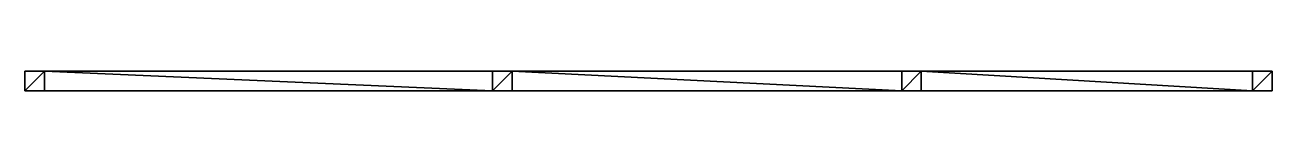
# Paper-space layout 'Layout1' of a CAD drawing. Extents: x 416.33 to 419.58, y 18.98 to 19.03.
import ezdxf

# ---------------------------------------------------------------- set-up
doc = ezdxf.new("R2010")
doc.units = 0
doc.header["$LTSCALE"] = 20
doc.layers.add('02CVC24-MAIN', color=7, linetype='CONTINUOUS')

psp = doc.layouts.get("Layout1")

# ---------------------------------------------------------------- meshes
at = {"layer": '02CVC24-MAIN', "color": 0}
mesh = psp.add_polyface(dxfattribs=at)
corners = [(419.5834, 19.0348), (419.5834, 18.984), (419.5834, 18.984), (419.5834, 19.0348), (419.5326, 19.0348), (419.5326, 18.984), (419.5326, 18.984), (419.5326, 19.0348), (418.669, 19.0348), (418.669, 18.984), (418.669, 18.984), (418.669, 19.0348), (418.6182, 19.0348), (418.6182, 18.984), (418.6182, 18.984), (418.6182, 19.0348), (417.5514, 18.984), (417.5514, 18.984), (417.6022, 18.984), (417.6022, 18.984), (417.5514, 19.0348), (417.5514, 19.0348), (417.6022, 19.0348), (417.6022, 19.0348), (416.3322, 18.984), (416.3322, 18.984), (416.383, 18.984), (416.383, 18.984), (416.3322, 19.0348), (416.3322, 19.0348), (416.383, 19.0348), (416.383, 19.0348), (416.383, 18.984), (416.383, 18.984), (417.5514, 18.984), (417.5514, 18.984), (416.383, 19.0348), (416.383, 19.0348), (417.5514, 19.0348), (417.5514, 19.0348), (417.6022, 18.984), (417.6022, 19.0348), (418.6182, 18.984), (418.6182, 19.0348), (417.6022, 19.0348), (417.6022, 18.984), (418.6182, 18.984), (418.6182, 19.0348), (418.669, 18.984), (418.669, 18.984), (419.5326, 18.984), (419.5326, 18.984), (418.669, 19.0348), (418.669, 19.0348), (419.5326, 19.0348), (419.5326, 19.0348)]
mesh.append_faces([[corners[k] for k in face] for face in [(6, 5, 1), (2, 1, 5), (14, 13, 9), (10, 9, 13), (16, 17, 18), (19, 18, 17), (24, 25, 26), (27, 26, 25), (32, 33, 34), (35, 34, 33), (33, 36, 35), (39, 35, 36), (29, 24, 30), (26, 30, 24), (40, 41, 42), (43, 42, 41), (45, 40, 46), (42, 46, 40), (21, 16, 22), (18, 22, 16), (48, 49, 50), (51, 50, 49), (49, 52, 51), (55, 51, 52), (15, 14, 8), (9, 8, 14), (7, 6, 0), (1, 0, 6)]], dxfattribs={"vtx1": -1, "color": 0})
mesh.append_faces([[corners[k] for k in face] for face in [(0, 1, 2), (2, 3, 0), (4, 5, 6), (6, 7, 4), (4, 7, 0), (0, 3, 4), (8, 9, 10), (10, 11, 8), (12, 13, 14), (14, 15, 12), (12, 15, 8), (8, 11, 12), (20, 21, 22), (22, 23, 20), (20, 17, 16), (16, 21, 20), (22, 18, 19), (19, 23, 22), (28, 29, 30), (30, 31, 28), (28, 25, 24), (24, 29, 28), (30, 26, 27), (27, 31, 30), (36, 37, 38), (38, 39, 36), (37, 32, 34), (34, 38, 37), (44, 45, 46), (46, 47, 44), (41, 44, 47), (47, 43, 41), (52, 53, 54), (54, 55, 52), (53, 48, 50), (50, 54, 53)]], dxfattribs={"vtx2": -1, "color": 0})

doc.saveas('drawing.dxf')
